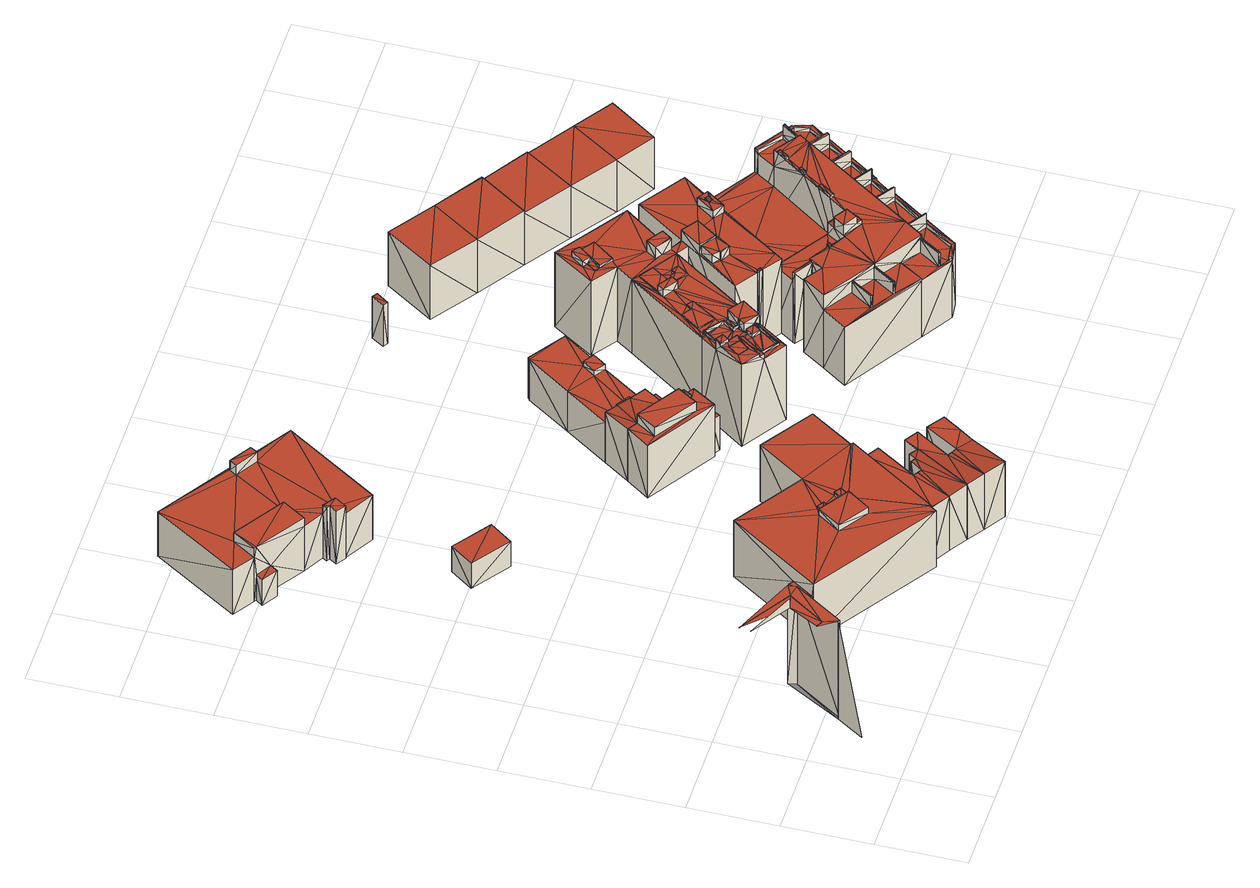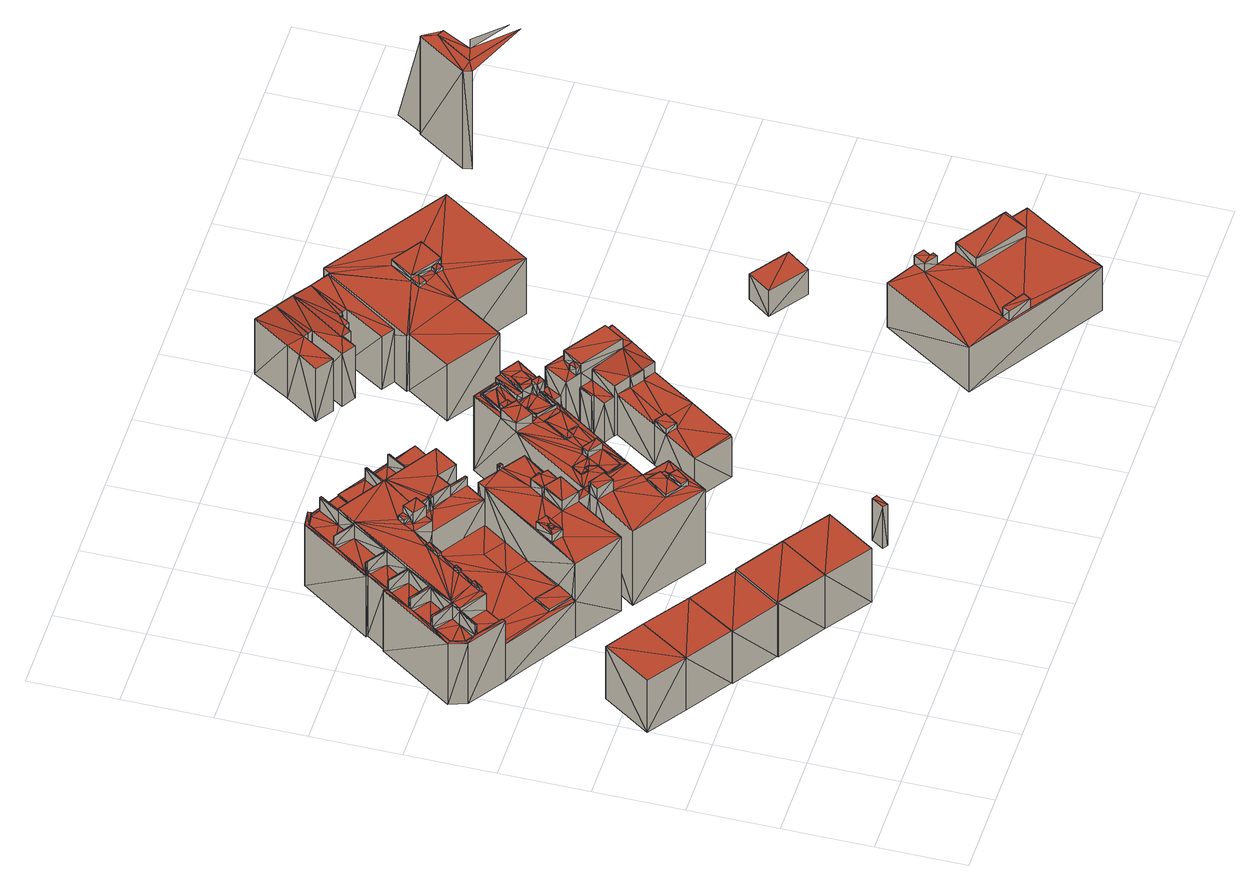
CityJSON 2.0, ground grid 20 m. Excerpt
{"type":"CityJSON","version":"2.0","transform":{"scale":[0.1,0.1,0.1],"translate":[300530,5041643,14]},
"CityObjects":{
"building1":{"type":"Building","geometry":[{"type":"MultiSurface","lod":"2","boundaries":[[[0,1,2]],[[3,4,5]],[[3,5,6]],[[0,6,5]],[[7,6,0]],[[7,0,2]],[[7,2,8]],[[9,4,3]],[[10,9,11]],[[12,3,6]],[[12,13,9]],[[14,6,7]],[[15,8,2]],[[14,7,8]],[[12,9,3]],[[12,16,13]],[[12,6,16]],[[17,18,16]],[[14,16,6]],[[15,2,19]],[[14,8,15]],[[14,17,16]],[[14,15,19]],[[14,19,17]]],"semantics":{"surfaces":[{"type":"WallSurface"},{"type":"RoofSurface"},{"type":"GroundSurface"}],"values":[0,0,0,1,1,0,0,1,0,0,1,1,2,0,1,0,0,1,1,2,0,1,0,0]}}]},
"building2":{"type":"Building","geometry":[{"type":"MultiSurface","lod":"2","boundaries":[[[20,21,22]],[[20,23,21]],[[24,20,25]],[[20,22,25]],[[25,22,21]],[[25,21,26]],[[27,26,21]],[[27,21,23]],[[20,27,23]],[[24,27,20]],[[24,25,26]],[[24,26,27]]],"semantics":{"surfaces":[{"type":"GroundSurface"},{"type":"WallSurface"},{"type":"RoofSurface"}],"values":[0,0,1,1,1,1,1,1,1,1,2,2]}}]},
"building3":{"type":"Building","geometry":[{"type":"MultiSurface","lod":"2","boundaries":[[[28,29,30]],[[31,32,33]],[[34,30,35]],[[31,36,32]],[[32,28,30]],[[33,32,37]],[[38,30,34]],[[32,30,38]],[[37,38,39]],[[40,33,41]],[[37,32,38]],[[33,37,41]],[[42,32,36]],[[42,43,32]],[[44,45,46]],[[46,45,47]],[[48,49,45]],[[45,50,47]],[[45,49,50]],[[44,51,52]],[[44,46,51]],[[52,53,54]],[[52,51,53]],[[55,56,57]],[[58,56,55]],[[55,59,60]],[[58,55,60]],[[60,59,61]],[[60,61,62]],[[63,64,65]],[[63,66,64]],[[49,65,50]],[[50,65,64]],[[48,45,54]],[[48,56,63]],[[56,62,63]],[[54,53,57]],[[62,61,66]],[[54,57,56]],[[62,66,63]],[[48,54,56]],[[67,38,68]],[[38,34,68]],[[34,35,69]],[[68,34,69]],[[70,69,30]],[[30,69,35]],[[71,29,28]],[[71,72,29]],[[43,28,32]],[[43,71,28]],[[73,42,36]],[[73,36,31]],[[73,31,74]],[[31,33,74]],[[75,33,40]],[[75,74,33]],[[75,40,76]],[[40,41,76]],[[76,37,77]],[[76,41,37]],[[77,37,78]],[[37,39,78]],[[78,67,72]],[[70,29,72]],[[78,39,67]],[[67,70,72]],[[39,38,67]],[[70,30,29]],[[44,54,45]],[[44,52,54]],[[58,60,62]],[[58,62,56]],[[48,65,49]],[[48,63,65]],[[67,68,70]],[[68,69,70]],[[66,78,72]],[[71,64,72]],[[73,47,42]],[[74,76,77]],[[75,76,74]],[[77,78,59]],[[74,77,46]],[[66,72,64]],[[71,50,64]],[[43,47,50]],[[59,78,66]],[[77,55,51]],[[74,46,47]],[[43,50,71]],[[77,59,55]],[[77,51,46]],[[51,55,53]],[[73,74,47]],[[53,55,57]],[[42,47,43]],[[59,66,61]]],"semantics":{"surfaces":[{"type":"GroundSurface"},{"type":"WallSurface"},{"type":"RoofSurface"}],"values":[0,0,0,0,0,0,0,0,0,0,0,0,1,1,1,1,1,1,1,1,1,1,1,1,1,1,1,1,1,1,1,1,1,1,1,1,1,1,1,1,1,1,1,1,1,1,1,1,1,1,1,1,1,1,1,1,1,1,1,1,1,1,1,1,1,1,1,1,1,2,2,2,2,2,2,2,2,2,2,2,2,2,2,2,2,2,2,2,2,2,2,2,2,2,2,2,2,2]}}]},
"building4":{"type":"Building","geometry":[{"type":"MultiSurface","lod":"2","boundaries":[[[79,80,81]],[[79,82,83]],[[83,84,85]],[[86,87,88]],[[80,86,81]],[[86,88,89]],[[86,89,81]],[[89,90,81]],[[83,91,84]],[[79,81,82]],[[82,92,83]],[[92,93,94]],[[92,94,91]],[[83,92,91]],[[95,96,97]],[[95,98,96]],[[99,100,82]],[[99,101,100]],[[102,103,84]],[[82,100,92]],[[104,101,99]],[[102,84,91]],[[100,103,102]],[[101,105,103]],[[100,101,103]],[[106,82,81]],[[106,99,82]],[[103,107,85]],[[103,85,84]],[[108,109,110]],[[108,110,111]],[[108,111,112]],[[111,113,112]],[[112,113,114]],[[113,115,114]],[[109,114,115]],[[109,115,110]],[[116,79,117]],[[79,83,117]],[[116,80,79]],[[116,118,80]],[[118,119,86]],[[118,86,80]],[[120,106,121]],[[120,122,106]],[[106,81,90]],[[121,106,123]],[[106,90,123]],[[124,123,89]],[[89,123,90]],[[125,88,87]],[[125,126,88]],[[124,88,126]],[[124,89,88]],[[120,125,119]],[[119,125,87]],[[120,119,122]],[[119,87,86]],[[102,94,127]],[[102,91,94]],[[128,94,93]],[[128,127,94]],[[100,128,93]],[[100,93,92]],[[117,83,107]],[[83,85,107]],[[97,96,105]],[[96,103,105]],[[95,104,98]],[[98,104,99]],[[97,105,101]],[[95,97,101]],[[95,101,104]],[[109,112,114]],[[108,112,109]],[[125,124,126]],[[120,121,124]],[[120,124,125]],[[124,121,123]],[[100,127,128]],[[100,102,127]],[[115,117,96]],[[116,110,122]],[[116,122,118]],[[115,96,98]],[[110,98,122]],[[117,107,96]],[[110,115,98]],[[113,117,115]],[[96,107,103]],[[106,98,99]],[[118,122,119]],[[116,111,110]],[[122,98,106]],[[116,117,111]],[[111,117,113]]],"semantics":{"surfaces":[{"type":"GroundSurface"},{"type":"WallSurface"},{"type":"RoofSurface"}],"values":[0,0,0,0,0,0,0,0,0,0,0,0,0,0,1,1,1,1,1,1,1,1,1,1,1,1,1,1,1,1,1,1,1,1,1,1,1,1,1,1,1,1,1,1,1,1,1,1,1,1,1,1,1,1,1,1,1,1,1,1,1,1,1,1,1,1,1,1,1,1,2,2,2,2,2,2,2,2,2,2,2,2,2,2,2,2,2,2,2,2,2,2,2,2,2,2]}}]},
"building5":{"type":"Building","geometry":[{"type":"MultiSurface","lod":"2","boundaries":[[[129,130,131]],[[130,132,36]],[[133,132,130]],[[131,130,36]],[[132,134,36]],[[135,132,133]],[[135,136,132]],[[135,133,130]],[[135,130,137]],[[138,130,129]],[[138,137,130]],[[138,129,139]],[[129,131,139]],[[139,131,36]],[[139,36,140]],[[140,134,141]],[[140,36,134]],[[136,141,134]],[[136,134,132]],[[135,137,136]],[[138,139,137]],[[139,140,137]],[[137,140,136]],[[136,140,141]]],"semantics":{"surfaces":[{"type":"GroundSurface"},{"type":"WallSurface"},{"type":"RoofSurface"}],"values":[0,0,0,0,0,1,1,1,1,1,1,1,1,1,1,1,1,1,1,2,2,2,2,2]}}]},
"building6":{"type":"Building","geometry":[{"type":"MultiSurface","lod":"2","boundaries":[[[142,132,133]],[[143,144,142]],[[143,145,146]],[[142,144,132]],[[143,142,145]],[[145,142,147]],[[148,145,149]],[[148,146,145]],[[150,146,148]],[[150,143,146]],[[150,151,144]],[[150,144,143]],[[151,136,144]],[[144,136,132]],[[152,133,135]],[[152,142,133]],[[135,132,136]],[[135,133,132]],[[149,145,153]],[[145,147,153]],[[153,142,152]],[[153,147,142]],[[150,148,149]],[[150,149,151]],[[152,136,151]],[[152,135,136]],[[149,153,152]],[[149,152,151]]],"semantics":{"surfaces":[{"type":"GroundSurface"},{"type":"WallSurface"},{"type":"RoofSurface"}],"values":[0,0,0,0,0,0,1,1,1,1,1,1,1,1,1,1,1,1,1,1,1,1,2,2,2,2,2,2]}}]},
"building7":{"type":"Building","geometry":[{"type":"MultiSurface","lod":"2","boundaries":[[[154,143,155]],[[156,157,144]],[[158,157,156]],[[155,143,159]],[[143,156,144]],[[154,156,143]],[[160,151,157]],[[157,151,144]],[[161,156,154]],[[161,162,156]],[[150,144,151]],[[150,143,144]],[[163,157,158]],[[163,160,157]],[[163,158,162]],[[158,156,162]],[[161,155,164]],[[161,154,155]],[[155,159,165]],[[164,155,165]],[[150,159,143]],[[150,165,159]],[[162,151,160]],[[161,150,162]],[[150,151,162]],[[163,162,160]],[[161,164,150]],[[164,165,150]]],"semantics":{"surfaces":[{"type":"GroundSurface"},{"type":"WallSurface"},{"type":"RoofSurface"}],"values":[0,0,0,0,0,0,1,1,1,1,1,1,1,1,1,1,1,1,1,1,1,1,2,2,2,2,2,2]}}]},
"building8":{"type":"Building","geometry":[{"type":"MultiSurface","lod":"2","boundaries":[[[166,167,168]],[[169,168,170]],[[168,157,158]],[[169,166,168]],[[168,167,157]],[[171,168,163]],[[168,158,163]],[[163,158,157]],[[163,157,160]],[[172,167,166]],[[172,173,167]],[[174,172,166]],[[175,174,169]],[[169,174,166]],[[173,157,167]],[[173,160,157]],[[175,169,176]],[[169,170,176]],[[176,168,171]],[[176,170,168]],[[171,163,160]],[[172,171,173]],[[174,171,172]],[[171,160,173]],[[175,176,174]],[[174,176,171]]],"semantics":{"surfaces":[{"type":"GroundSurface"},{"type":"WallSurface"},{"type":"RoofSurface"}],"values":[0,0,0,0,0,1,1,1,1,1,1,1,1,1,1,1,1,1,1,1,2,2,2,2,2,2]}}]},
"building9":{"type":"Building","geometry":[{"type":"MultiSurface","lod":"2","boundaries":[[[177,178,179]],[[180,177,179]],[[181,182,178]],[[181,178,177]],[[179,183,184]],[[184,183,185]],[[178,186,179]],[[186,183,179]],[[187,188,189]],[[187,190,188]],[[191,189,192]],[[192,189,188]],[[193,194,195]],[[195,194,196]],[[197,198,199]],[[198,200,199]],[[197,193,195]],[[197,195,198]],[[201,199,202]],[[202,199,200]],[[194,191,192]],[[201,191,194]],[[194,192,196]],[[201,194,199]],[[201,190,187]],[[201,202,190]],[[202,184,190]],[[202,179,184]],[[184,185,203]],[[190,184,203]],[[204,179,202]],[[204,180,179]],[[203,183,205]],[[203,185,183]],[[206,183,186]],[[206,205,183]],[[207,208,182]],[[182,208,178]],[[209,207,181]],[[181,207,182]],[[209,177,210]],[[209,181,177]],[[204,210,180]],[[180,210,177]],[[204,206,210]],[[210,206,208]],[[208,186,178]],[[208,206,186]],[[201,187,191]],[[191,187,189]],[[197,199,194]],[[197,194,193]],[[209,208,207]],[[209,210,208]],[[195,196,192]],[[206,192,205]],[[204,198,195]],[[192,188,205]],[[190,203,188]],[[203,205,188]],[[198,202,200]],[[206,195,192]],[[204,202,198]],[[204,195,206]]],"semantics":{"surfaces":[{"type":"GroundSurface"},{"type":"WallSurface"},{"type":"RoofSurface"}],"values":[0,0,0,0,0,0,0,0,1,1,1,1,1,1,1,1,1,1,1,1,1,1,1,1,1,1,1,1,1,1,1,1,1,1,1,1,1,1,1,1,1,1,1,1,1,1,1,1,2,2,2,2,2,2,2,2,2,2,2,2,2,2,2,2]}}]},
"building10":{"type":"Building","geometry":[{"type":"MultiSurface","lod":"2","boundaries":[[[211,179,212]],[[212,184,213]],[[213,184,214]],[[211,212,215]],[[216,211,215]],[[217,215,212]],[[218,179,211]],[[218,219,179]],[[220,212,221]],[[179,184,212]],[[214,184,185]],[[212,213,221]],[[222,185,203]],[[222,214,185]],[[190,185,184]],[[190,203,185]],[[223,179,219]],[[223,224,179]],[[225,190,226]],[[224,226,179]],[[179,226,184]],[[226,190,184]],[[227,214,222]],[[227,213,214]],[[228,229,211]],[[228,211,216]],[[228,215,230]],[[228,216,215]],[[231,211,229]],[[231,218,211]],[[231,223,218]],[[218,223,219]],[[232,233,230]],[[233,225,230]],[[230,225,226]],[[232,230,217]],[[217,230,215]],[[232,212,234]],[[232,217,212]],[[220,234,212]],[[235,234,220]],[[235,221,236]],[[235,220,221]],[[236,213,227]],[[236,221,213]],[[222,203,190]],[[227,222,190]],[[233,234,225]],[[232,234,233]],[[234,190,225]],[[235,236,234]],[[234,236,227]],[[234,227,190]],[[228,230,229]],[[229,226,224]],[[229,230,226]],[[231,229,224]],[[231,224,223]]],"semantics":{"surfaces":[{"type":"GroundSurface"},{"type":"WallSurface"},{"type":"RoofSurface"}],"values":[0,0,0,0,0,0,0,0,0,0,0,0,1,1,1,1,1,1,1,1,1,1,1,1,1,1,1,1,1,1,1,1,1,1,1,1,1,1,1,1,1,1,1,1,1,2,2,2,2,2,2,2,2,2,2,2,2,2]}}]},
"building11":{"type":"Building","geometry":[{"type":"MultiSurface","lod":"2","boundaries":[[[237,238,239]],[[240,241,238]],[[240,242,220]],[[242,212,220]],[[221,213,214]],[[237,240,238]],[[241,221,214]],[[241,220,221]],[[238,241,243]],[[240,220,241]],[[244,245,246]],[[245,247,246]],[[248,249,244]],[[249,245,244]],[[250,246,251]],[[251,246,247]],[[252,253,213]],[[213,253,214]],[[221,252,213]],[[254,252,221]],[[255,220,212]],[[255,212,256]],[[257,212,242]],[[257,256,212]],[[241,214,253]],[[258,241,253]],[[259,241,258]],[[259,243,241]],[[260,239,261]],[[260,237,239]],[[261,239,238]],[[261,238,262]],[[262,243,259]],[[262,238,243]],[[248,250,249]],[[249,250,251]],[[260,249,237]],[[237,249,240]],[[249,251,240]],[[240,257,242]],[[251,257,240]],[[255,254,220]],[[220,254,221]],[[248,244,250]],[[250,244,246]],[[260,262,245]],[[257,255,256]],[[247,254,255]],[[260,245,249]],[[251,255,257]],[[245,258,247]],[[260,261,262]],[[251,247,255]],[[245,262,258]],[[254,253,252]],[[262,259,258]],[[247,258,254]],[[258,253,254]]],"semantics":{"surfaces":[{"type":"GroundSurface"},{"type":"WallSurface"},{"type":"RoofSurface"}],"values":[0,0,0,0,0,0,0,0,0,0,1,1,1,1,1,1,1,1,1,1,1,1,1,1,1,1,1,1,1,1,1,1,1,1,1,1,1,1,1,1,1,1,1,2,2,2,2,2,2,2,2,2,2,2,2,2,2,2]}}]},
"building12":{"type":"Building","geometry":[{"type":"MultiSurface","lod":"2","boundaries":[[[263,264,265]],[[266,265,267]],[[263,265,266]],[[265,268,267]],[[269,270,268]],[[271,266,272]],[[265,269,268]],[[273,272,274]],[[266,267,272]],[[271,272,273]],[[275,276,277]],[[275,278,276]],[[279,280,281]],[[279,282,280]],[[283,284,285]],[[283,285,286]],[[287,284,283]],[[282,287,288]],[[279,287,282]],[[279,284,287]],[[281,289,290]],[[291,281,292]],[[292,281,280]],[[291,289,281]],[[291,293,294]],[[293,295,294]],[[291,292,293]],[[296,297,298]],[[299,296,298]],[[299,300,296]],[[299,301,300]],[[301,302,300]],[[296,303,297]],[[294,304,305]],[[301,294,295]],[[299,294,301]],[[299,304,294]],[[306,307,264]],[[264,307,265]],[[308,264,263]],[[308,306,264]],[[308,263,309]],[[263,266,309]],[[272,267,310]],[[311,272,310]],[[310,267,268]],[[310,268,312]],[[312,268,297]],[[298,297,313]],[[298,313,314]],[[268,270,297]],[[297,315,313]],[[297,270,315]],[[316,317,318]],[[319,316,318]],[[317,320,321]],[[318,317,322]],[[317,323,322]],[[317,321,323]],[[324,316,319]],[[324,325,316]],[[325,326,316]],[[324,327,325]],[[317,328,329]],[[317,329,320]],[[329,328,330]],[[331,332,333]],[[334,331,335]],[[334,332,331]],[[336,337,338]],[[336,338,328]],[[338,330,328]],[[339,333,332]],[[316,339,332]],[[316,326,339]],[[340,322,323]],[[341,322,340]],[[341,340,342]],[[343,342,344]],[[341,342,343]],[[340,323,345]],[[346,327,324]],[[346,347,327]],[[334,348,349]],[[348,350,349]],[[334,335,348]],[[336,351,352]],[[352,351,353]],[[336,352,337]],[[354,355,356]],[[354,357,355]],[[356,358,359]],[[356,355,358]],[[359,360,361]],[[359,358,360]],[[361,360,362]],[[361,362,363]],[[364,363,362]],[[364,362,365]],[[354,365,357]],[[354,364,365]],[[366,367,368]],[[366,369,367]],[[368,367,370]],[[367,371,370]],[[367,372,371]],[[373,374,367]],[[374,372,367]],[[373,375,374]],[[376,370,371]],[[377,370,376]],[[377,376,378]],[[379,369,380]],[[380,369,381]],[[382,379,380]],[[382,380,383]],[[382,383,384]],[[383,385,384]],[[384,385,386]],[[385,387,386]],[[386,387,388]],[[386,388,389]],[[389,388,390]],[[388,391,390]],[[390,391,392]],[[391,393,392]],[[369,377,378]],[[366,377,369]],[[369,378,381]],[[394,392,393]],[[394,393,395]],[[394,395,373]],[[395,375,373]],[[396,397,398]],[[397,399,398]],[[400,401,402]],[[400,402,309]],[[397,309,266]],[[396,400,397]],[[397,400,309]],[[403,397,271]],[[271,397,266]],[[398,399,404]],[[398,404,405]],[[401,405,406]],[[401,406,402]],[[406,405,404]],[[403,271,407]],[[271,273,407]],[[408,409,410]],[[410,409,411]],[[412,413,414]],[[413,415,414]],[[416,417,418]],[[416,419,417]],[[409,414,415]],[[409,415,411]],[[411,415,420]],[[415,421,422]],[[415,422,420]],[[408,410,418]],[[416,418,423]],[[418,424,423]],[[410,424,418]],[[425,426,421]],[[426,422,421]],[[423,424,427]],[[424,428,427]],[[419,427,425]],[[419,425,417]],[[412,417,413]],[[425,428,426]],[[425,427,428]],[[413,417,425]],[[407,273,429]],[[273,274,429]],[[311,429,274]],[[311,274,272]],[[351,430,353]],[[351,431,430]],[[351,300,431]],[[431,300,302]],[[349,350,432]],[[349,432,433]],[[433,303,296]],[[349,433,296]],[[434,285,269]],[[285,315,270]],[[285,290,315]],[[289,315,290]],[[284,290,285]],[[269,285,270]],[[343,434,269]],[[346,341,343]],[[346,343,347]],[[347,343,269]],[[265,347,269]],[[307,347,265]],[[435,436,437]],[[435,437,438]],[[439,435,438]],[[439,438,440]],[[441,437,436]],[[442,443,441]],[[442,441,436]],[[444,443,442]],[[439,440,444]],[[439,444,442]],[[304,314,305]],[[305,314,313]],[[445,283,446]],[[445,446,447]],[[446,283,286]],[[342,445,448]],[[342,449,344]],[[342,448,449]],[[448,445,447]],[[340,345,450]],[[340,450,451]],[[340,451,452]],[[451,453,452]],[[454,288,287]],[[452,454,287]],[[452,453,454]],[[455,277,456]],[[456,277,276]],[[457,455,458]],[[458,455,456]],[[458,278,275]],[[457,458,275]],[[457,275,455]],[[455,275,277]],[[281,290,284]],[[279,281,284]],[[299,314,304]],[[299,298,314]],[[308,307,306]],[[308,309,307]],[[307,385,383]],[[307,383,380]],[[378,376,347]],[[375,310,374]],[[395,310,375]],[[385,395,393]],[[385,393,391]],[[307,310,395]],[[387,391,388]],[[385,391,387]],[[380,381,378]],[[307,395,385]],[[307,380,347]],[[380,378,347]],[[339,331,333]],[[325,339,326]],[[325,335,339]],[[325,348,335]],[[335,331,339]],[[432,312,433]],[[307,406,310]],[[402,406,307]],[[309,402,307]],[[433,297,303]],[[433,312,297]],[[347,357,327]],[[376,357,347]],[[310,312,360]],[[310,360,371]],[[371,360,355]],[[357,365,327]],[[376,371,355]],[[365,350,348]],[[376,355,357]],[[365,362,350]],[[360,312,362]],[[310,372,374]],[[355,360,358]],[[327,365,348]],[[310,371,372]],[[362,312,350]],[[350,312,432]],[[327,348,325]],[[403,410,399]],[[403,407,410]],[[403,399,397]],[[399,410,411]],[[404,311,310]],[[399,311,404]],[[407,429,428]],[[410,407,424]],[[399,411,311]],[[311,422,429]],[[428,429,422]],[[407,428,424]],[[411,420,311]],[[426,428,422]],[[311,420,422]],[[406,404,310]],[[352,353,430]],[[320,329,321]],[[352,430,431]],[[337,352,338]],[[352,431,338]],[[323,441,443]],[[323,293,441]],[[345,444,450]],[[301,295,293]],[[330,301,293]],[[444,323,443]],[[345,323,444]],[[321,329,323]],[[431,302,301]],[[329,330,323]],[[338,431,301]],[[338,301,330]],[[323,330,293]],[[441,292,282]],[[282,292,280]],[[451,438,454]],[[437,282,288]],[[450,444,440]],[[441,282,437]],[[441,293,292]],[[438,437,454]],[[450,440,451]],[[440,438,451]],[[437,288,454]],[[451,454,453]],[[346,324,319]],[[346,319,341]],[[341,318,322]],[[341,319,318]],[[351,296,300]],[[334,349,351]],[[351,349,296]],[[336,328,332]],[[334,351,336]],[[317,332,328]],[[334,336,332]],[[316,332,317]],[[359,361,363]],[[359,363,364]],[[354,356,359]],[[354,359,364]],[[366,368,370]],[[366,370,377]],[[392,367,369]],[[392,373,367]],[[389,390,369]],[[382,389,379]],[[390,392,369]],[[382,384,386]],[[382,386,389]],[[394,373,392]],[[379,389,369]],[[400,398,405]],[[396,398,400]],[[400,405,401]],[[418,417,412]],[[408,412,409]],[[408,418,412]],[[409,412,414]],[[413,425,415]],[[425,421,415]],[[423,427,419]],[[416,423,419]],[[343,344,449]],[[446,286,285]],[[434,447,285]],[[447,446,285]],[[343,448,434]],[[448,447,434]],[[343,449,448]],[[439,436,435]],[[439,442,436]],[[342,340,452]],[[342,452,445]],[[445,452,283]],[[452,287,283]],[[289,276,315]],[[313,315,276]],[[456,276,289]],[[291,456,289]],[[291,305,458]],[[278,313,276]],[[458,305,278]],[[305,313,278]],[[291,458,456]],[[291,294,305]]],"semantics":{"surfaces":[{"type":"GroundSurface"},{"type":"WallSurface"},{"type":"RoofSurface"}],"values":[0,0,0,0,0,0,0,0,0,0,1,1,1,1,1,1,1,1,1,1,1,1,1,1,1,1,1,1,1,1,1,1,1,1,1,1,1,1,1,1,1,1,1,1,1,1,1,1,1,1,1,1,1,1,1,1,1,1,1,1,1,1,1,1,1,1,1,1,1,1,1,1,1,1,1,1,1,1,1,1,1,1,1,1,1,1,1,1,1,1,1,1,1,1,1,1,1,1,1,1,1,1,1,1,1,1,1,1,1,1,1,1,1,1,1,1,1,1,1,1,1,1,1,1,1,1,1,1,1,1,1,1,1,1,1,1,1,1,1,1,1,1,1,1,1,1,1,1,1,1,1,1,1,1,1,1,1,1,1,1,1,1,1,1,1,1,1,1,1,1,1,1,1,1,1,1,1,1,1,1,1,1,1,1,1,1,1,1,1,1,1,1,1,1,1,1,1,1,1,1,1,1,1,1,1,1,1,1,1,1,1,1,1,1,1,1,1,1,1,1,1,1,1,1,1,1,1,1,1,1,2,2,2,2,2,2,2,2,2,2,2,2,2,2,2,2,2,2,2,2,2,2,2,2,2,2,2,2,2,2,2,2,2,2,2,2,2,2,2,2,2,2,2,2,2,2,2,2,2,2,2,2,2,2,2,2,2,2,2,2,2,2,2,2,2,2,2,2,2,2,2,2,2,2,2,2,2,2,2,2,2,2,2,2,2,2,2,2,2,2,2,2,2,2,2,2,2,2,2,2,2,2,2,2,2,2,2,2,2,2,2,2,2,2,2,2,2,2,2,2,2,2,2,2,2,2,2,2,2,2,2,2,2,2,2,2,2,2,2,2,2,2,2,2,2,2,2,2,2,2,2,2,2,2,2,2,2,2]}}]},
"building13":{"type":"Building","geometry":[{"type":"MultiSurface","lod":"2","boundaries":[[[459,460,461]],[[462,460,459]],[[463,459,464]],[[459,461,464]],[[465,464,460]],[[460,464,461]],[[466,465,460]],[[466,460,462]],[[466,459,463]],[[466,462,459]],[[463,464,465]],[[466,463,465]]],"semantics":{"surfaces":[{"type":"GroundSurface"},{"type":"WallSurface"},{"type":"RoofSurface"}],"values":[0,0,1,1,1,1,1,1,1,1,2,2]}}]},
"building14":{"type":"Building","geometry":[{"type":"MultiSurface","lod":"2","boundaries":[[[467,468,469]],[[469,470,471]],[[467,469,472]],[[471,473,474]],[[475,472,476]],[[475,476,477]],[[471,474,478]],[[479,472,475]],[[478,474,480]],[[479,467,472]],[[479,481,467]],[[482,483,468]],[[468,483,469]],[[474,484,480]],[[483,485,470]],[[483,470,469]],[[470,486,487]],[[470,487,473]],[[471,470,473]],[[473,487,488]],[[487,486,489]],[[490,487,489]],[[491,490,492]],[[491,488,490]],[[488,487,490]],[[493,494,495]],[[494,496,495]],[[483,497,485]],[[498,499,497]],[[498,497,483]],[[500,501,493]],[[493,502,494]],[[493,501,502]],[[503,504,505]],[[503,506,504]],[[507,503,505]],[[508,509,510]],[[511,509,508]],[[512,513,514]],[[514,515,516]],[[514,513,515]],[[517,518,519]],[[513,520,521]],[[517,522,523]],[[520,517,519]],[[523,522,524]],[[519,518,525]],[[526,527,520]],[[524,522,528]],[[525,518,529]],[[513,521,515]],[[517,530,522]],[[526,520,513]],[[517,531,530]],[[530,532,533]],[[527,517,520]],[[530,533,534]],[[517,523,518]],[[501,535,511]],[[530,531,532]],[[501,508,502]],[[532,531,536]],[[536,531,505]],[[536,505,504]],[[501,511,508]],[[531,535,501]],[[536,504,537]],[[531,501,505]],[[538,539,540]],[[538,540,541]],[[509,541,510]],[[510,541,540]],[[495,496,542]],[[496,543,542]],[[507,493,503]],[[507,500,493]],[[544,498,483]],[[544,483,482]],[[545,546,506]],[[545,506,503]],[[499,542,543]],[[499,543,497]],[[497,547,470]],[[497,470,485]],[[548,489,547]],[[547,489,486]],[[547,486,470]],[[549,548,550]],[[550,548,547]],[[551,552,553]],[[552,554,553]],[[555,556,557]],[[557,556,558]],[[556,554,558]],[[556,553,554]],[[559,560,561]],[[559,561,562]],[[560,563,564]],[[560,564,561]],[[565,564,563]],[[565,566,564]],[[567,568,569]],[[567,569,570]],[[571,572,573]],[[571,574,572]],[[573,572,575]],[[572,576,575]],[[575,569,568]],[[573,575,568]],[[571,567,577]],[[574,577,578]],[[571,577,574]],[[577,567,570]],[[579,471,580]],[[471,478,580]],[[581,579,582]],[[581,469,579]],[[469,471,579]],[[583,584,577]],[[584,578,577]],[[478,480,585]],[[580,478,585]],[[585,480,484]],[[586,585,587]],[[585,484,587]],[[588,484,474]],[[589,587,588]],[[588,587,484]],[[589,588,590]],[[588,474,591]],[[474,473,591]],[[592,593,586]],[[593,585,586]],[[576,594,595]],[[575,576,595]],[[589,596,597]],[[589,590,598]],[[595,589,597]],[[595,594,592]],[[589,598,596]],[[594,593,592]],[[595,592,589]],[[591,488,491]],[[597,591,491]],[[591,473,488]],[[597,596,591]],[[599,600,601]],[[601,600,602]],[[603,601,604]],[[599,601,603]],[[605,606,607]],[[605,608,606]],[[605,607,601]],[[607,604,601]],[[535,609,549]],[[549,609,555]],[[552,559,562]],[[538,549,539]],[[535,549,538]],[[609,551,555]],[[535,538,511]],[[610,559,551]],[[539,549,550]],[[551,559,552]],[[565,490,566]],[[609,610,551]],[[610,492,565]],[[549,555,557]],[[565,492,490]],[[610,565,559]],[[600,611,602]],[[608,602,606]],[[606,602,612]],[[602,611,612]],[[599,603,613]],[[603,614,613]],[[613,614,611]],[[614,612,611]],[[614,584,612]],[[582,579,614]],[[612,584,583]],[[579,584,614]],[[615,616,481]],[[615,481,479]],[[617,618,619]],[[618,620,619]],[[621,622,623]],[[622,624,623]],[[621,625,626]],[[621,626,622]],[[625,514,516]],[[625,516,626]],[[627,628,629]],[[628,630,629]],[[628,631,630]],[[623,521,520]],[[623,624,521]],[[632,623,520]],[[633,519,617]],[[617,525,618]],[[617,519,525]],[[634,635,636]],[[634,637,635]],[[638,639,640]],[[638,641,639]],[[634,638,640]],[[634,640,637]],[[512,514,627]],[[514,628,627]],[[642,643,644]],[[642,477,643]],[[477,476,643]],[[643,476,645]],[[476,472,645]],[[646,645,635]],[[645,639,635]],[[636,635,641]],[[635,639,641]],[[472,469,647]],[[648,469,581]],[[645,649,639]],[[650,469,648]],[[651,648,652]],[[651,650,648]],[[647,469,650]],[[645,647,649]],[[645,472,647]],[[653,647,654]],[[653,649,647]],[[655,475,642]],[[475,477,642]],[[526,629,646]],[[629,645,646]],[[526,513,629]],[[629,630,645]],[[631,644,643]],[[628,644,631]],[[615,479,655]],[[479,475,655]],[[632,617,623]],[[632,633,617]],[[656,657,658]],[[656,659,657]],[[660,661,662]],[[660,663,661]],[[664,654,647]],[[664,647,665]],[[666,619,518]],[[619,529,518]],[[619,620,529]],[[667,523,660]],[[660,524,663]],[[660,523,524]],[[668,652,669]],[[669,652,648]],[[670,671,651]],[[671,650,651]],[[670,668,671]],[[671,668,669]],[[672,673,653]],[[673,649,653]],[[672,664,665]],[[672,665,673]],[[666,667,660]],[[666,660,619]],[[674,662,522]],[[662,528,522]],[[662,661,528]],[[658,533,532]],[[658,657,533]],[[675,658,532]],[[676,677,675]],[[677,658,675]],[[678,530,656]],[[656,534,659]],[[656,530,534]],[[679,656,680]],[[679,678,656]],[[674,679,680]],[[674,680,662]],[[616,681,467]],[[616,467,481]],[[681,468,467]],[[681,682,468]],[[544,482,682]],[[482,468,682]],[[676,545,677]],[[676,683,545]],[[683,536,545]],[[545,537,546]],[[545,536,537]],[[552,562,561]],[[566,490,564]],[[552,561,554]],[[564,490,489]],[[554,561,489]],[[548,558,554]],[[548,554,489]],[[561,564,489]],[[549,558,548]],[[549,557,558]],[[555,551,553]],[[555,553,556]],[[507,505,500]],[[500,505,501]],[[546,504,506]],[[546,537,504]],[[511,538,509]],[[538,541,509]],[[497,543,510]],[[508,510,543]],[[494,508,496]],[[497,510,540]],[[539,550,540]],[[494,502,508]],[[540,550,547]],[[497,540,547]],[[496,508,543]],[[559,563,560]],[[559,565,563]],[[571,573,567]],[[567,573,568]],[[589,586,587]],[[592,586,589]],[[598,591,596]],[[590,588,598]],[[598,588,591]],[[594,580,585]],[[579,574,584]],[[584,574,578]],[[594,585,593]],[[579,580,572]],[[572,594,576]],[[579,572,574]],[[572,580,594]],[[599,611,600]],[[599,613,611]],[[608,601,602]],[[605,601,608]],[[627,629,513]],[[512,627,513]],[[632,520,519]],[[632,519,633]],[[618,525,529]],[[618,529,620]],[[622,515,624]],[[624,515,521]],[[622,626,515]],[[626,516,515]],[[634,636,641]],[[634,641,638]],[[630,643,645]],[[631,643,630]],[[665,647,650]],[[517,669,531]],[[669,648,581]],[[517,671,669]],[[669,581,531]],[[581,582,603]],[[603,582,614]],[[581,603,607]],[[606,612,583]],[[607,603,604]],[[531,581,607]],[[531,607,606]],[[606,583,609]],[[583,577,570]],[[583,570,610]],[[575,595,569]],[[570,569,610]],[[569,595,597]],[[569,597,610]],[[597,491,492]],[[610,597,492]],[[517,673,665]],[[583,610,609]],[[531,606,609]],[[517,665,671]],[[531,609,535]],[[665,650,671]],[[527,637,640]],[[640,649,673]],[[640,639,649]],[[526,637,527]],[[526,646,637]],[[517,640,673]],[[646,635,637]],[[527,640,517]],[[544,503,498]],[[544,677,545]],[[544,545,503]],[[503,493,498]],[[493,495,498]],[[681,680,656]],[[495,542,499]],[[498,495,499]],[[616,662,680]],[[544,682,677]],[[682,658,677]],[[681,656,682]],[[616,680,681]],[[656,658,682]],[[615,655,621]],[[655,642,628]],[[619,660,616]],[[628,642,644]],[[615,619,616]],[[655,628,514]],[[655,514,625]],[[621,655,625]],[[660,662,616]],[[615,621,623]],[[615,623,617]],[[615,617,619]],[[672,653,664]],[[653,654,664]],[[666,523,667]],[[666,518,523]],[[663,528,661]],[[663,524,528]],[[670,652,668]],[[670,651,652]],[[676,675,683]],[[683,675,536]],[[675,532,536]],[[674,678,679]],[[678,522,530]],[[674,522,678]],[[659,533,657]],[[659,534,533]]],"semantics":{"surfaces":[{"type":"GroundSurface"},{"type":"WallSurface"},{"type":"RoofSurface"}],"values":[0,0,0,0,0,0,0,0,0,0,0,0,0,0,0,0,0,0,0,0,1,1,1,1,1,1,1,1,1,1,1,1,1,1,1,1,1,1,1,1,1,1,1,1,1,1,1,1,1,1,1,1,1,1,1,1,1,1,1,1,1,1,1,1,1,1,1,1,1,1,1,1,1,1,1,1,1,1,1,1,1,1,1,1,1,1,1,1,1,1,1,1,1,1,1,1,1,1,1,1,1,1,1,1,1,1,1,1,1,1,1,1,1,1,1,1,1,1,1,1,1,1,1,1,1,1,1,1,1,1,1,1,1,1,1,1,1,1,1,1,1,1,1,1,1,1,1,1,1,1,1,1,1,1,1,1,1,1,1,1,1,1,1,1,1,1,1,1,1,1,1,1,1,1,1,1,1,1,1,1,1,1,1,1,1,1,1,1,1,1,1,1,1,1,1,1,1,1,1,1,1,1,1,1,1,1,1,1,1,1,1,1,1,1,1,1,1,1,1,1,1,1,1,1,1,1,1,1,1,1,1,1,1,1,1,1,1,1,1,1,1,1,1,1,1,1,1,1,1,1,1,1,1,1,1,1,1,1,1,1,1,1,1,1,1,1,1,1,1,1,1,1,1,1,1,1,1,1,1,1,1,1,1,1,1,1,1,1,1,1,1,2,2,2,2,2,2,2,2,2,2,2,2,2,2,2,2,2,2,2,2,2,2,2,2,2,2,2,2,2,2,2,2,2,2,2,2,2,2,2,2,2,2,2,2,2,2,2,2,2,2,2,2,2,2,2,2,2,2,2,2,2,2,2,2,2,2,2,2,2,2,2,2,2,2,2,2,2,2,2,2,2,2,2,2,2,2,2,2,2,2,2,2,2,2,2,2,2,2,2,2,2,2,2,2,2,2,2,2,2,2,2,2,2,2,2,2,2,2,2,2,2,2,2,2,2,2,2,2,2,2,2,2,2,2,2,2,2,2,2]}}]},
"building15":{"type":"Building","geometry":[{"type":"MultiSurface","lod":"2","boundaries":[[[684,685,686]],[[684,686,687]],[[688,689,685]],[[685,689,686]],[[684,688,685]],[[690,688,684]],[[690,687,691]],[[690,684,687]],[[691,687,686]],[[691,686,689]],[[690,691,689]],[[690,689,688]]],"semantics":{"surfaces":[{"type":"GroundSurface"},{"type":"WallSurface"},{"type":"RoofSurface"}],"values":[0,0,1,1,1,1,1,1,1,1,2,2]}}]},
"building16":{"type":"Building","geometry":[{"type":"MultiSurface","lod":"2","boundaries":[[[692,693,694]],[[692,694,695]],[[478,696,692]],[[697,695,698]],[[478,692,695]],[[699,478,697]],[[477,476,699]],[[472,478,699]],[[476,472,699]],[[472,469,471]],[[472,471,478]],[[697,478,695]],[[700,701,471]],[[700,471,469]],[[701,702,471]],[[471,702,478]],[[703,477,704]],[[477,699,704]],[[704,699,697]],[[705,704,706]],[[704,697,706]],[[707,472,476]],[[707,708,472]],[[703,707,476]],[[703,476,477]],[[708,469,472]],[[708,700,469]],[[709,710,711]],[[711,710,712]],[[713,711,714]],[[713,709,711]],[[713,714,715]],[[714,716,715]],[[717,718,719]],[[706,697,718]],[[697,698,718]],[[719,698,720]],[[717,719,721]],[[718,698,719]],[[722,719,723]],[[724,721,722]],[[722,721,719]],[[724,722,725]],[[702,726,696]],[[727,726,702]],[[702,696,478]],[[705,715,704]],[[704,715,716]],[[705,710,715]],[[705,728,710]],[[729,727,702]],[[728,727,729]],[[710,728,712]],[[705,727,728]],[[730,731,693]],[[732,731,730]],[[730,693,692]],[[732,733,734]],[[732,730,733]],[[733,695,694]],[[734,733,735]],[[733,694,735]],[[731,694,693]],[[731,735,694]],[[736,737,717]],[[737,718,717]],[[738,739,740]],[[738,741,739]],[[742,739,743]],[[742,740,739]],[[744,743,745]],[[744,742,743]],[[744,745,738]],[[745,741,738]],[[746,747,748]],[[746,749,747]],[[746,748,750]],[[748,751,750]],[[750,751,752]],[[751,753,752]],[[749,753,747]],[[749,752,753]],[[733,720,695]],[[695,720,698]],[[754,755,756]],[[756,755,757]],[[756,758,759]],[[754,756,759]],[[760,759,758]],[[760,758,761]],[[723,757,755]],[[722,723,755]],[[762,761,763]],[[762,760,761]],[[762,763,725]],[[763,764,725]],[[736,724,725]],[[737,725,764]],[[736,725,737]],[[726,730,692]],[[726,692,696]],[[709,715,710]],[[713,715,709]],[[736,717,721]],[[736,721,724]],[[732,734,735]],[[732,735,731]],[[742,738,740]],[[744,738,742]],[[725,754,760]],[[762,725,760]],[[760,754,759]],[[725,722,754]],[[722,755,754]],[[765,728,729]],[[765,729,766]],[[766,729,702]],[[765,766,701]],[[708,765,700]],[[708,714,711]],[[700,765,701]],[[711,712,765]],[[712,728,765]],[[714,704,716]],[[701,766,702]],[[703,704,714]],[[708,711,765]],[[707,714,708]],[[703,714,707]],[[747,763,727]],[[705,706,751]],[[751,706,737]],[[706,718,737]],[[727,761,730]],[[758,720,733]],[[727,763,761]],[[753,737,763]],[[751,737,753]],[[705,751,748]],[[761,758,733]],[[747,753,763]],[[758,757,720]],[[727,730,726]],[[705,747,727]],[[719,720,757]],[[761,733,730]],[[737,764,763]],[[723,719,757]],[[705,748,747]],[[756,757,758]],[[749,739,752]],[[750,752,739]],[[746,743,749]],[[746,750,745]],[[743,739,749]],[[745,750,741]],[[746,745,743]],[[750,739,741]]],"semantics":{"surfaces":[{"type":"GroundSurface"},{"type":"WallSurface"},{"type":"RoofSurface"}],"values":[0,0,0,0,0,0,0,0,0,0,0,0,1,1,1,1,1,1,1,1,1,1,1,1,1,1,1,1,1,1,1,1,1,1,1,1,1,1,1,1,1,1,1,1,1,1,1,1,1,1,1,1,1,1,1,1,1,1,1,1,1,1,1,1,1,1,1,1,1,1,1,1,1,1,1,1,1,1,1,1,1,1,1,1,1,1,1,1,1,1,1,1,1,1,1,1,1,1,1,1,1,2,2,2,2,2,2,2,2,2,2,2,2,2,2,2,2,2,2,2,2,2,2,2,2,2,2,2,2,2,2,2,2,2,2,2,2,2,2,2,2,2,2,2,2,2,2,2,2,2,2,2,2,2,2,2,2,2]}}]},
"building17":{"type":"Building","geometry":[{"type":"MultiSurface","lod":"2","boundaries":[[[767,685,684]],[[767,768,685]],[[769,688,768]],[[768,688,685]],[[690,684,685]],[[690,685,688]],[[770,771,767]],[[767,771,768]],[[771,769,768]],[[770,684,690]],[[770,767,684]],[[771,688,769]],[[770,690,771]],[[771,690,688]]],"semantics":{"surfaces":[{"type":"GroundSurface"},{"type":"WallSurface"},{"type":"RoofSurface"}],"values":[0,0,1,1,1,1,1,1,1,1,1,2,2,2]}}]},
"building18":{"type":"Building","geometry":[{"type":"MultiSurface","lod":"2","boundaries":[[[772,773,768]],[[772,768,774]],[[775,774,776]],[[775,772,774]],[[776,774,768]],[[776,768,777]],[[778,777,773]],[[773,777,768]],[[772,778,773]],[[775,778,772]],[[775,776,777]],[[775,777,778]]],"semantics":{"surfaces":[{"type":"GroundSurface"},{"type":"WallSurface"},{"type":"RoofSurface"}],"values":[0,0,1,1,1,1,1,1,1,1,2,2]}}]},
"building19":{"type":"Building","geometry":[{"type":"MultiSurface","lod":"2","boundaries":[[[779,780,773]],[[779,773,781]],[[782,778,780]],[[780,778,773]],[[779,782,780]],[[783,782,779]],[[783,781,784]],[[783,779,781]],[[781,773,778]],[[784,781,778]],[[783,784,778]],[[783,778,782]]],"semantics":{"surfaces":[{"type":"GroundSurface"},{"type":"WallSurface"},{"type":"RoofSurface"}],"values":[0,0,1,1,1,1,1,1,1,1,2,2]}}]},
"building20":{"type":"Building","geometry":[{"type":"MultiSurface","lod":"2","boundaries":[[[785,786,779]],[[786,780,779]],[[783,779,780]],[[783,780,782]],[[787,782,786]],[[786,782,780]],[[788,787,785]],[[785,787,786]],[[785,779,783]],[[788,785,783]],[[788,783,787]],[[787,783,782]]],"semantics":{"surfaces":[{"type":"GroundSurface"},{"type":"WallSurface"},{"type":"RoofSurface"}],"values":[0,0,1,1,1,1,1,1,1,1,2,2]}}]}
},
"vertices":[
[82,156,335],[43,96,59],[82,156,59],[72,187,336],[57,195,336],[57,195,335],[72,187,335],[86,154,335],[86,154,59],[93,262,336],[93,262,362],[5,320,336],[128,271,336],[9,346,336],[159,265,335],[159,265,59],[128,271,335],[156,284,335],[9,346,335],[156,284,59],
[390,978,40],[268,987,40],[306,1039,40],[352,926,40],[390,978,111],[306,1039,111],[268,987,111],[352,926,111],
[622,101,5],[346,283,5],[348,286,5],[769,318,5],[633,117,5],[764,322,5],[369,342,5],[337,293,5],[635,115,5],[638,389,5],[380,335,5],[483,491,5],[829,421,5],[711,499,5],[635,115,163],[633,117,163],[625,304,172],[613,284,172],[625,304,163],[613,284,163],[613,284,180],[578,232,180],[578,232,163],[610,314,163],[610,314,172],[598,294,163],[598,294,172],[576,326,163],[568,314,172],[568,314,163],[576,326,172],[562,336,163],[562,336,172],[554,323,163],[554,323,172],[546,328,180],[511,276,163],[511,276,180],[546,328,163],[380,335,127],[369,342,127],[337,293,127],[348,286,127],[622,101,163],[346,283,163],[769,318,163],[764,322,163],[829,421,163],[711,499,163],[638,389,163],[483,491,163],
[492,1432,39],[354,1220,39],[274,1303,39],[227,1329,39],[188,1628,39],[112,1403,39],[64,1435,39],[286,1259,39],[285,1257,39],[264,1271,39],[275,1288,39],[267,1293,39],[117,1400,39],[151,1378,39],[141,1362,39],[106,1384,39],[261,1382,189],[146,1456,164],[146,1456,189],[261,1382,164],[227,1329,164],[151,1378,111],[117,1400,189],[117,1400,111],[112,1403,164],[227,1329,189],[112,1403,189],[274,1303,164],[64,1435,164],[395,1490,191],[385,1473,191],[385,1473,164],[395,1490,164],[346,1520,191],[346,1520,164],[336,1504,191],[336,1504,164],[492,1432,164],[188,1628,164],[354,1220,164],[286,1259,164],[302,1284,188],[274,1303,188],[302,1284,164],[267,1293,188],[275,1288,188],[285,1257,188],[264,1271,188],[106,1384,111],[141,1362,111],
[777,267,5],[719,177,5],[748,286,5],[675,88,5],[729,170,5],[634,113,5],[729,170,155],[675,88,159],[719,177,155],[777,267,154],[748,286,154],[635,115,158],[634,113,159],
[738,165,5],[798,189,5],[716,62,5],[767,186,5],[778,202,5],[756,192,5],[778,202,153],[767,186,155],[798,189,153],[716,62,161],[738,165,155],[756,192,155],
[846,203,5],[816,222,5],[797,126,5],[755,37,5],[807,120,5],[796,191,5],[755,37,161],[846,203,153],[797,126,153],[807,120,153],[816,222,153],[796,191,153],
[853,89,5],[803,6,5],[818,114,5],[903,163,5],[865,189,5],[818,114,154],[853,89,154],[803,6,161],[874,120,154],[903,163,153],[865,189,153],
[815,657,27],[795,624,27],[789,694,27],[824,672,27],[832,646,27],[812,613,27],[635,716,27],[695,755,27],[672,769,27],[790,618,27],[695,755,200],[666,710,174],[666,710,200],[695,755,174],[761,649,200],[761,649,174],[787,668,192],[777,674,192],[787,668,174],[777,674,174],[798,685,192],[798,685,174],[788,691,192],[788,691,174],[789,694,200],[789,694,174],[672,769,174],[824,672,174],[635,716,174],[790,618,174],[812,613,124],[795,624,124],[832,646,124],[815,657,124],
[807,725,27],[767,790,27],[739,810,27],[712,828,27],[801,767,27],[825,752,27],[802,768,27],[812,722,27],[793,692,27],[770,793,27],[741,812,27],[712,828,170],[793,692,137],[789,694,137],[765,710,168],[765,710,137],[739,810,169],[825,752,137],[807,725,137],[801,767,137],[812,722,137],[802,768,168],[801,767,168],[767,790,169],[770,793,169],[741,812,169],
[935,975,27],[849,1026,27],[853,1031,27],[862,870,27],[779,926,27],[796,772,27],[848,1027,27],[859,916,155],[859,916,141],[838,886,155],[838,886,141],[883,900,155],[883,900,141],[862,870,155],[862,870,141],[739,810,141],[712,828,141],[741,812,141],[770,793,141],[767,790,141],[796,772,141],[779,926,141],[848,1027,141],[935,975,141],[853,1031,141],[849,1026,141],
[1194,801,6],[1182,784,6],[1156,801,6],[1167,818,6],[1058,869,6],[930,685,6],[955,513,6],[854,578,6],[1250,933,6],[1085,907,6],[1091,1041,6],[1029,947,6],[897,618,239],[879,593,238],[879,593,239],[897,618,238],[944,602,230],[934,609,216],[934,609,230],[944,602,216],[912,556,224],[904,545,230],[904,545,216],[912,556,216],[913,557,224],[913,557,216],[894,552,238],[894,552,230],[935,611,238],[935,611,216],[918,623,216],[913,626,238],[913,626,216],[913,642,225],[904,648,216],[904,648,247],[920,637,247],[914,641,225],[920,637,216],[914,641,216],[913,642,216],[910,623,247],[910,623,238],[1182,784,216],[1156,801,215],[1194,801,216],[1167,818,215],[1058,869,215],[1085,907,215],[930,685,216],[894,634,238],[894,634,247],[854,578,238],[979,621,225],[978,619,225],[978,619,241],[979,621,241],[978,619,216],[977,619,216],[969,607,241],[969,607,216],[999,649,241],[997,646,216],[979,621,216],[999,649,216],[966,628,225],[976,621,216],[966,628,216],[969,630,216],[969,629,225],[969,629,216],[984,653,225],[984,653,216],[982,652,225],[982,652,216],[968,631,216],[972,626,216],[993,590,224],[1003,583,241],[995,589,224],[1003,583,216],[995,589,216],[993,590,216],[1033,625,241],[1033,625,216],[980,655,216],[943,685,225],[943,685,216],[943,682,225],[970,661,216],[943,682,216],[1027,731,219],[1013,740,215],[1013,740,219],[1027,731,215],[1004,727,215],[1004,727,219],[982,742,215],[982,742,219],[952,698,216],[952,698,219],[989,673,219],[989,673,216],[1068,787,235],[1036,808,218],[1036,808,235],[1068,787,218],[1026,793,235],[1026,793,215],[1036,808,215],[1069,856,218],[1054,834,215],[1069,856,215],[1049,778,215],[1058,772,235],[1058,772,215],[1102,763,218],[1102,763,215],[1068,787,215],[1119,788,218],[1119,788,215],[1105,797,218],[1105,797,215],[1104,796,218],[1104,796,215],[1099,788,215],[1099,788,218],[1089,795,218],[1089,795,215],[1085,814,218],[1085,814,215],[1100,836,218],[1100,836,215],[1181,838,246],[1181,838,215],[1145,862,246],[1145,862,215],[1167,818,246],[1165,815,246],[1165,815,215],[1250,933,215],[1130,838,215],[1130,838,246],[1145,829,215],[1091,1041,215],[1136,970,222],[1099,921,222],[1136,970,215],[1099,921,215],[1087,960,222],[1087,960,216],[1072,941,222],[1072,941,216],[1105,993,231],[1082,963,222],[1105,993,222],[1082,963,231],[1072,941,215],[1062,947,216],[1062,947,215],[1089,1005,231],[1089,1005,215],[1076,968,216],[1076,968,215],[1066,975,231],[1066,975,215],[1029,947,215],[941,678,216],[938,674,216],[939,679,216],[937,675,216],[955,513,216],[974,573,227],[957,585,227],[957,585,216],[974,573,216],[985,590,227],[985,590,216],[967,599,216],[969,601,227],[969,601,216],[980,594,216],[952,527,224],[919,551,216],[952,527,216],[986,576,216],[994,587,216],[992,588,216],[983,575,216],[951,530,224],[951,530,216],[921,551,216],[902,577,239],[902,577,238],[920,601,239],[920,601,238],
[949,1388,15],[941,1353,15],[930,1360,15],[960,1381,15],[949,1388,132],[930,1360,132],[941,1353,132],[960,1381,132],
[1514,480,6],[1484,437,6],[1370,503,6],[1264,312,6],[1329,530,6],[1505,694,6],[1181,516,6],[1197,542,6],[1620,688,6],[1532,736,6],[1536,743,6],[1209,607,6],[1633,648,6],[1178,562,6],[1517,479,6],[1487,435,6],[1376,273,6],[1175,557,6],[1337,268,6],[1084,425,6],[1122,480,6],[1156,532,6],[1084,425,171],[1122,480,171],[1156,532,213],[1122,480,213],[1417,346,177],[1417,346,166],[1372,280,177],[1372,280,166],[1337,268,166],[1376,273,177],[1337,268,177],[1417,346,204],[1372,375,204],[1372,375,166],[1419,348,177],[1375,378,166],[1375,378,204],[1419,348,166],[1419,348,204],[1346,336,166],[1316,288,204],[1316,288,166],[1346,336,204],[1593,696,204],[1562,654,204],[1593,696,177],[1562,654,166],[1593,696,166],[1546,630,213],[1510,578,204],[1546,630,204],[1549,635,204],[1549,635,166],[1471,520,204],[1507,573,204],[1507,573,166],[1546,630,166],[1562,654,213],[1549,635,213],[1471,520,166],[1510,578,166],[1469,517,204],[1375,378,213],[1432,463,204],[1432,463,166],[1469,517,166],[1346,336,213],[1430,460,204],[1430,460,166],[1343,338,204],[1343,338,166],[1312,290,166],[1312,290,204],[1336,276,177],[1336,276,166],[1487,435,177],[1475,429,177],[1475,429,166],[1264,312,166],[1264,312,171],[1298,367,171],[1298,367,166],[1237,406,204],[1237,406,171],[1205,356,204],[1205,356,171],[1240,404,204],[1208,354,204],[1240,404,171],[1208,354,171],[1188,437,204],[1157,387,204],[1157,387,171],[1188,437,171],[1154,389,204],[1154,389,171],[1186,439,204],[1186,439,171],[1265,502,216],[1259,506,216],[1259,506,213],[1265,502,213],[1270,510,216],[1264,514,181],[1264,514,216],[1270,510,181],[1261,510,213],[1261,510,181],[1267,505,213],[1267,505,181],[1329,530,181],[1209,607,181],[1370,503,213],[1329,530,213],[1300,485,213],[1300,485,181],[1178,562,181],[1178,562,205],[1175,557,205],[1197,542,167],[1215,531,205],[1215,531,167],[1181,516,167],[1218,536,205],[1218,536,181],[1218,537,181],[1218,537,213],[1198,505,167],[1198,505,213],[1214,531,167],[1348,495,243],[1332,469,243],[1342,486,224],[1332,469,224],[1348,495,213],[1342,486,213],[1355,478,224],[1344,462,213],[1355,478,213],[1344,462,224],[1240,404,213],[1237,406,213],[1302,488,243],[1302,488,213],[1319,514,243],[1319,514,213],[1633,648,177],[1517,479,177],[1589,600,177],[1589,600,166],[1554,548,177],[1554,548,166],[1624,651,177],[1624,651,166],[1593,605,177],[1593,605,166],[1614,682,177],[1614,682,166],[1589,698,204],[1589,698,177],[1559,656,204],[1559,656,166],[1589,698,166],[1593,605,204],[1589,600,204],[1502,679,221],[1497,682,213],[1497,682,221],[1502,679,213],[1488,659,221],[1483,663,213],[1488,659,213],[1483,663,221],[1536,743,177],[1532,736,166],[1532,736,177],[1505,694,166],[1505,694,213],[1449,615,213],[1399,544,213],[1458,628,213],[1421,575,213],[1421,575,221],[1399,544,221],[1458,628,221],[1449,615,221],[1620,688,177],[1511,489,177],[1473,434,166],[1473,434,177],[1511,489,166],[1551,543,177],[1515,490,166],[1515,490,177],[1551,543,166],[1455,611,221],[1455,611,213],[1554,548,204],[1551,543,204],[1405,539,221],[1405,539,213],[1428,570,221],[1428,570,213],[1464,624,221],[1464,624,213],[1515,490,204],[1473,434,204],[1476,431,204],[1476,431,177],[1511,489,204],[1513,488,204],[1513,488,177],[1514,480,177],[1484,437,177],[1475,429,204],
[1213,1330,9],[1140,1220,9],[1039,1291,9],[1112,1400,9],[1140,1220,161],[1039,1291,161],[1213,1330,161],[1112,1400,161],
[1151,623,6],[1146,616,6],[1140,621,6],[1144,627,6],[1198,591,6],[1273,915,6],[1096,660,6],[1375,846,6],[1370,503,110],[1329,530,110],[1209,607,110],[1536,743,110],[1375,846,110],[1375,846,216],[1273,915,216],[1532,736,110],[1505,694,110],[1394,767,116],[1344,802,116],[1394,767,110],[1344,802,110],[1419,803,116],[1419,803,110],[1369,838,116],[1369,838,110],[1196,803,244],[1196,803,216],[1163,756,216],[1096,660,216],[1163,756,244],[1168,753,239],[1168,753,216],[1199,731,244],[1199,731,239],[1198,591,216],[1209,607,216],[1287,720,110],[1246,661,110],[1151,623,216],[1146,616,226],[1151,623,226],[1144,627,216],[1144,627,226],[1140,621,226],[1232,778,244],[1232,778,216],[1303,783,240],[1296,772,237],[1296,772,240],[1303,783,237],[1304,767,240],[1304,767,237],[1311,778,240],[1311,778,237],[1327,784,237],[1297,741,216],[1327,784,216],[1297,741,237],[1304,800,237],[1304,800,216],[1274,757,237],[1274,757,216],[1162,712,239],[1147,723,239],[1162,712,216],[1147,723,216],[1159,708,216],[1159,708,239],[1182,697,239],[1182,697,216],[1203,728,239],[1203,728,216],[1199,731,216],[1333,688,110],[1292,630,110],
[1319,1260,9],[1246,1150,9],[1246,1150,161],[1319,1260,161],[1318,1258,161],
[1420,1192,9],[1348,1080,9],[1318,1258,9],[1420,1192,156],[1318,1258,156],[1246,1150,156],[1348,1080,156],
[1520,1122,9],[1447,1010,9],[1418,1190,9],[1447,1010,156],[1520,1122,156],[1418,1190,156],
[1606,1064,9],[1532,955,9],[1532,955,156],[1606,1064,156]
]}
